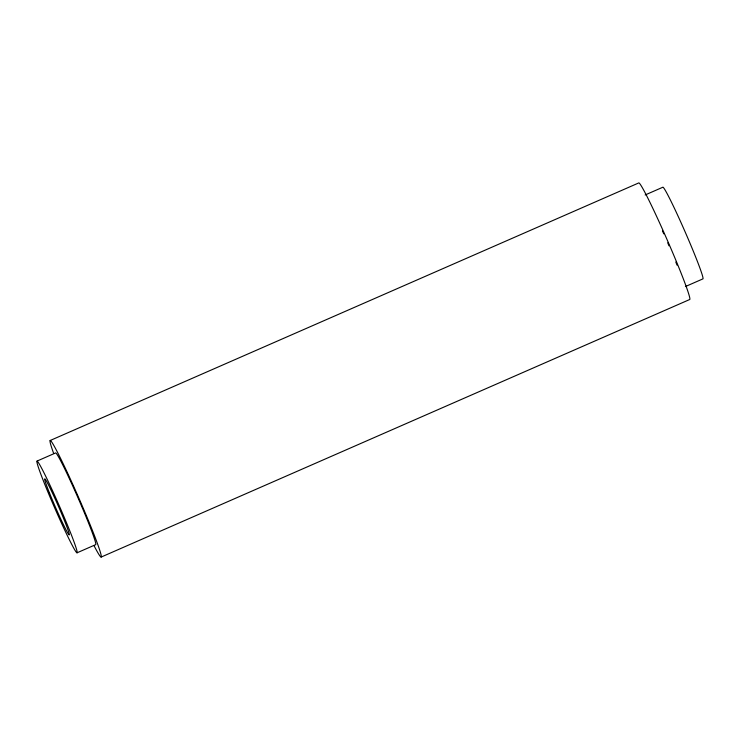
<?xml version="1.0" encoding="UTF-8"?>
<svg xmlns="http://www.w3.org/2000/svg" width="740" height="740" viewBox="0 0 740 740"><rect width="100%" height="100%" fill="white"/><g stroke="black" fill="none" stroke-linecap="round" stroke-linejoin="round"><path stroke-width="1.11" d="M50.191 440.494L638.787 182.919A63.622 3.219 66.4 0 1 667.508 240.63A63.622 3.219 66.4 0 1 689.717 299.506L101.13 557.081M37 461.085L55.63 452.936A50.043 2.535 66.4 0 1 78.227 498.335A50.043 2.535 66.4 0 1 95.691 544.649L77.071 552.798A50.043 2.535 66.4 0 1 44.798 484.404A50.043 2.535 66.4 0 1 49.238 483.618A50.043 2.535 66.4 0 1 77.071 552.798M645.16 194.962L662.753 187.266A50.043 2.535 66.4 0 1 684.593 230.667A50.043 2.535 66.4 0 1 703 278.851L685.407 286.546M53.659 453.426A63.622 3.219 66.4 0 1 60.55 458.365A63.622 3.219 66.4 0 1 95.025 537.111A63.622 3.219 66.4 0 1 94.147 545.898M662.439 230.899A50.043 2.535 66.4 0 1 663.771 233.858M667.711 242.812A50.043 2.535 66.4 0 1 669.006 245.819M675.796 262.034A50.043 2.535 66.4 0 1 677.063 265.17M49.562 493.191A30.534 1.545 66.4 0 0 69.255 534.928A30.534 1.545 66.4 0 0 52.281 492.71A30.534 1.545 66.4 0 0 49.562 493.191"/></g></svg>
